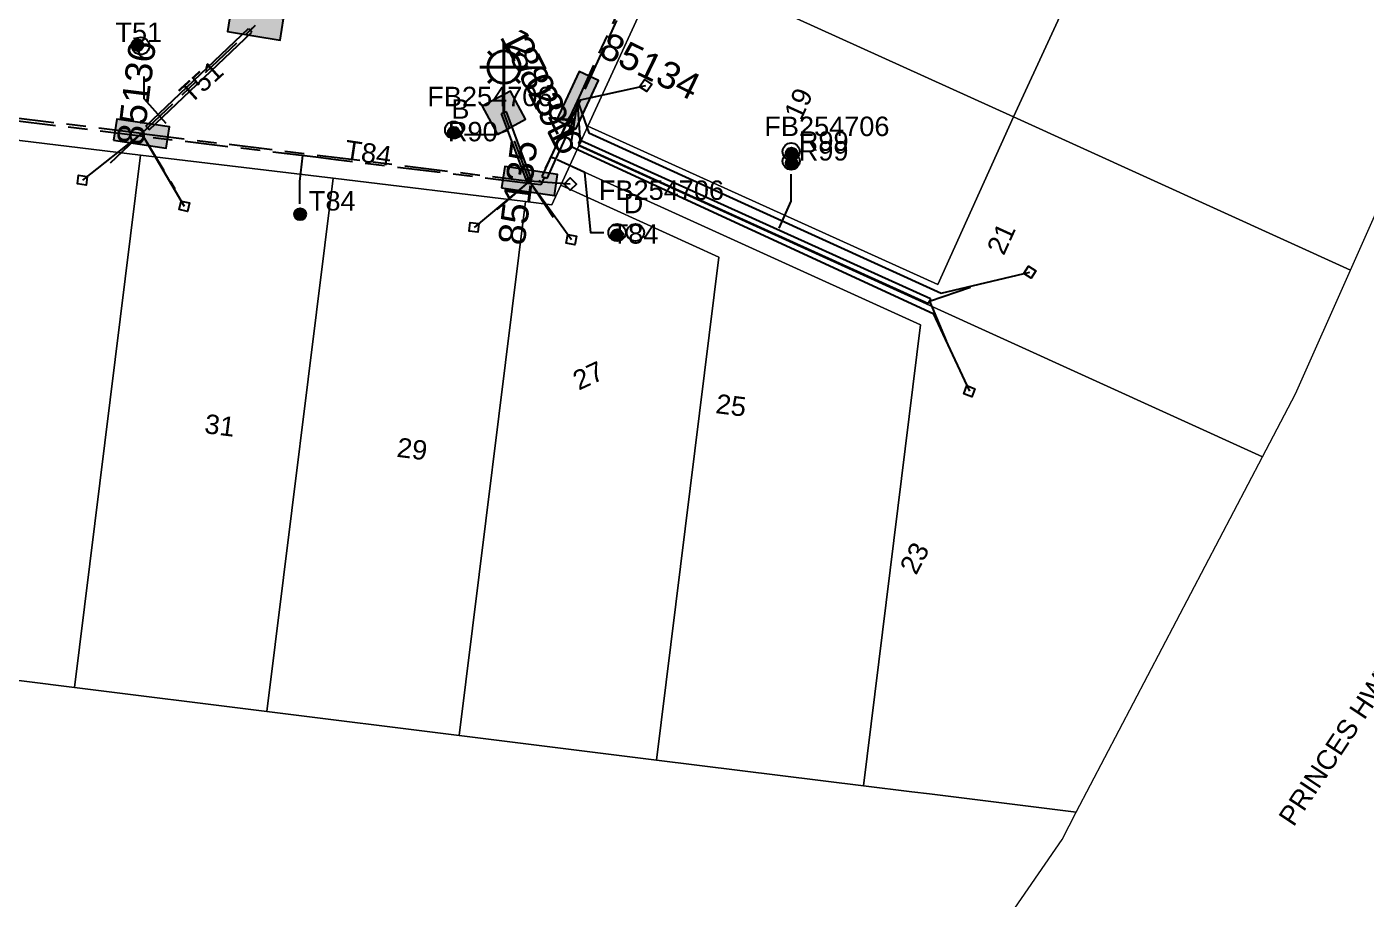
# Model space of a CAD drawing. Header units: metres. Extents: x 302407 to 305113, y 6184433 to 6187336.
# Drawn here: x 302692.8 to 302817, y 6186366 to 6186446.9 of the extents above; entities that cross this region are included whole.
import ezdxf
from ezdxf.enums import TextEntityAlignment as Align

# ---------------------------------------------------------------- set-up
doc = ezdxf.new("R2010")
doc.units = ezdxf.units.M
doc.linetypes.add('Cable Exist UG', pattern=[8.2, 4, -1.2, 1.8, -1.2])
doc.layers.get('0').update_dxf_attribs({"color": 6})
for name, color, linetype, lineweight in [('Cadastre Buildings_SP_EXT', 7, 'Continuous', 5), ('Cadastre Land Parcels_SP_EXT', 7, 'Continuous', 5), ('Cadastre Roads_SP_EXT', 7, 'Continuous', 5)]:
    doc.layers.add(name, color=color, linetype=linetype, lineweight=lineweight)
for name, color, linetype in [('Duct_SP_EXT', 7, 'Continuous'), ('Equip_SP_SL_EXT', 7, 'Continuous'), ('Mains_LV_EXT', 7, 'Continuous'), ('Mains_LV_SL_EXT', 7, 'Continuous'), ('Services_SP_EXT', 7, 'Continuous'), ('SupportsUG_SP_LV_EXT', 7, 'Continuous'), ('SupportsUG_SP_LV_SL_EXT', 7, 'Continuous'), ('Trench_SP_EXT', 7, 'Continuous')]:
    doc.layers.add(name, color=color, linetype=linetype)
doc.styles.add('COLUMN_LABEL', font='arial.ttf')
doc.styles.add('iecARIAL', font='arial.ttf', dxfattribs={"height": 2})
doc.styles.add('POLE_LABEL', font='arial.ttf')
doc.styles.get("Standard").update_dxf_attribs({"font": 'arial.ttf'})

# ---------------------------------------------------------------- blocks, each defined once
blk = doc.blocks.new('COLUMN_EXT')
blk.add_hatch(color=256).paths.add_polyline_path([(-1.49, 1.48), (-1.49, -1.49), (1.48, -1.49), (1.48, 1.48)])
blk.add_lwpolyline([(-1.49, -1.49), (1.48, -1.49), (1.48, 1.48), (-1.49, 1.48)], close=True)
for tag, height, style, flags, p in [('ASSET_NUM', 2.5, 'COLUMN_LABEL', 8, (2, 2)), ('STRUCTURE_PLANT_NUMBER', 0.2, 'POLE_LABEL', 9, (1.81, 0.03)), ('STREET_CODE', 0.2, 'COLUMN_LABEL', 9, (1.81, -0.2))]:
    blk.add_attdef(tag, text='', height=height, dxfattribs=dict(style=style, flags=flags)).set_placement(p, align=Align.MIDDLE_LEFT)
at = {"flags": 9}
for tag, p in [('COLUMN_TYPE', (1.81, -0.4)), ('OWNED_BY', (1.81, -0.6)), ('STATE', (1.81, -0.8)), ('USAGE', (1.81, -1)), ('LEGEND', (1.81, -1.2)), ('STREETNAME', (1.81, -1.6)), ('SUBURB', (1.81, -1.8)), ('LOCATION', (1.81, -1.4)), ('NOTES', (1.81, -2))]:
    blk.add_attdef(tag, text='', height=0.2, dxfattribs=at).set_placement(p, align=Align.MIDDLE_LEFT)
at = {"flags": 1}
blk.add_attdef('Z', (1.81, -2.35), '', height=0.2, dxfattribs=at)
blk = doc.blocks.new('PILLAR_EXT')
blk.add_hatch(color=256).paths.add_polyline_path([(-2.475, 0.99), (-2.475, -0.99), (2.475, -0.99), (2.475, 0.99)])
blk.add_lwpolyline([(-2.475, -0.99), (2.475, -0.99), (2.475, 0.99), (-2.475, 0.99)], close=True)
at = {"style": 'iecARIAL', "flags": 8}
blk.add_attdef('ASSET_NUM', (1.5, 3.5), '', height=2.5, dxfattribs=at)
for tag, p, flags in [('OWNED_BY', (0, -0.2), 9), ('STATE', (0, -0.4), 9), ('SUPPORT_TYPE', (0, -0.6), 9), ('USAGE', (0, -0.8), 9), ('LEGEND', (0, -1), 9), ('LOCATION', (0, -1.2), 9), ('NOTES', (0, -1.4), 9), ('STREETNAME', (0, -1.8), 9), ('SUBURB', (0, -2), 1), ('PARENT', (0, -1.6), 9)]:
    blk.add_attdef(tag, p, '', height=0.2, dxfattribs=dict(flags=flags))
blk = doc.blocks.new('DUCT_EXT')
blk.add_circle((0, 0.8), 0.8)
at = {"flags": 1}
blk.add_attdef('Z', (0, 0), '', height=0.2, dxfattribs=at)
at = {"flags": 9}
for tag, p in [('DUCT_CODE', (0, 0)), ('XSECT_TYPE', (0, -0.2)), ('STATE', (0, -0.6)), ('FB_REFERENCE', (0, -0.4)), ('NOTES', (0, -0.8))]:
    blk.add_attdef(tag, text='', height=0.2, dxfattribs=at).set_placement(p, align=Align.MIDDLE_LEFT)
blk = doc.blocks.new('SL_LANTERN_EXT')
at = {"lineweight": 40}
for p, q in [((0, 1.97), (0, 6.47)), ((-1.46, 5.68), (-1.06, 5.28)), ((1.46, 5.68), (1.06, 5.28)), ((-2.25, 4.22), (2.25, 4.22)), ((-1.46, 2.76), (-1.06, 3.16)), ((0, 0), (0, 2.72)), ((1.46, 2.76), (1.06, 3.16))]:
    blk.add_line(p, q, dxfattribs=at)
blk.add_circle((0, 4.22), 1.5, dxfattribs=at)
at = {"style": 'iecARIAL', "flags": 8}
blk.add_attdef('ASSET_NUM', (1.5, 1.5), '', height=2.5, dxfattribs=at)
for tag, p, height, flags in [('CONSTRUCTED_VOLTAGE', (0.98, -0.65), 0.2, 9), ('CONTROL_TYPE', (0.98, -0.85), 0.2, 9), ('LANTERN_PURPOSE', (0.98, -1.05), 0.2, 9), ('LANTERN_TYPE', (0.98, -1.25), 0.2, 9), ('LNUMBER', (2.18, -3.25), 2.5, 8), ('OPERATING_VOLTAGE', (0.98, -1.65), 0.2, 9), ('ORIENTATION', (0.98, -1.85), 0.2, 9), ('OWNED_BY', (0.98, -2.05), 0.2, 9), ('STATE', (0.98, -2.25), 0.2, 9), ('NO_PHASES', (0.98, -1.45), 0.2, 9), ('USAGE', (0.98, -2.45), 0.2, 9), ('CEXIST', (0.98, -2.65), 0.2, 9), ('CNEW', (0.98, -2.85), 0.2, 9), ('CNUMBER', (0.98, -3.05), 0.2, 9), ('CREMOVE', (0.98, -3.25), 0.2, 9), ('CREPLACE', (0.98, -3.45), 0.2, 9), ('LKINGHEIGHT', (0.98, -3.65), 0.2, 9), ('LBRACKET', (0.98, -3.85), 0.2, 9), ('LBRACKETVOCAB', (0.98, -4.05), 0.2, 9), ('LCATEGORY', (0.98, -4.25), 0.2, 9), ('LCHARGE1', (0.98, -4.45), 0.2, 9), ('LCHARGE1PERCENT', (0.98, -4.65), 0.2, 9), ('LCHARGE2', (0.98, -4.85), 0.2, 9), ('LCHARGE2PERCENT', (0.98, -5.05), 0.2, 9), ('LCHARGE3', (0.98, -5.25), 0.2, 9), ('LCHARGE3PERCENT', (0.98, -5.45), 0.2, 9), ('LEXIST', (0.98, -5.65), 0.2, 9), ('LLAMP', (0.98, -5.85), 0.2, 9), ('LLAMPVOCAB', (0.98, -6.05), 0.2, 9), ('LMAST', (0.98, -6.25), 0.2, 9), ('LMASTVOCAB', (0.98, -6.45), 0.2, 9), ('LNEW', (0.98, -6.65), 0.2, 9), ('LANTNUMBER', (0.98, -6.85), 0.2, 9), ('LOUTREACH', (0.98, -7.25), 0.2, 9), ('LOUTREACHVOCAB', (0.98, -7.45), 0.2, 9), ('LRATECODE', (0.98, -7.65), 0.2, 9), ('LREMOVE', (0.98, -7.85), 0.2, 9), ('LREPLACE', (0.98, -8.05), 0.2, 9), ('LTYPE', (0.98, -8.25), 0.2, 9), ('LTYPEVOCAB', (0.98, -8.45), 0.2, 9), ('LEGEND', (0.98, -8.65), 0.2, 9), ('LOCATION', (0.98, -8.85), 0.2, 9), ('STREETNAME', (0.98, -9.25), 0.2, 9), ('SUBURB', (0.98, -9.45), 0.2, 1), ('NOTES', (0.98, -9.05), 0.2, 9)]:
    blk.add_attdef(tag, p, '', height=height, dxfattribs=dict(flags=flags))
blk = doc.blocks.new('CCP_EXT')
at = {"flags": 9}
for tag, p in [('STATE', (0, -1.8)), ('LEGEND', (0, -1.4)), ('LIFE_SUPPORT', (0, -1.6)), ('NOTES', (0, -2))]:
    blk.add_attdef(tag, text='', height=0.2, dxfattribs=at).set_placement(p, align=Align.MIDDLE_LEFT)
blk.add_wipeout([(0, 0.57), (0.57, 0), (0, -0.57), (-0.57, 0)])
blk.add_lwpolyline([(-0.57, 0), (0, 0.57), (0.57, 0), (0, -0.57), (-0.57, 0)])
at = {"flags": 1}
blk.add_attdef('Z', (0, 0), '', height=0.2, dxfattribs=at)
at = {"flags": 9}
for tag, p in [('CCP_TYPE', (0, 0)), ('CONSTRUCTED_VOLTAGE', (0, -0.2)), ('OPERATING_VOLTAGE', (0, -0.6)), ('ORIENTATION', (0, -0.8)), ('OWNED_BY', (0, -1)), ('NO_PHASES', (0, -0.4)), ('USAGE', (0, -1.2))]:
    blk.add_attdef(tag, text='', height=0.2, dxfattribs=at).set_placement(p, align=Align.MIDDLE_LEFT)
blk = doc.blocks.new('CABLE_LARGE_EXT')
h = blk.add_hatch(color=256)
edge = h.paths.add_edge_path()
edge.add_arc((0, 0.55), 0.55, 0, 360)
blk.add_circle((0, 0.55), 0.55)
at = {"flags": 1}
blk.add_attdef('Z', (0, 0), '', height=0.2, dxfattribs=at)
at = {"flags": 9}
for tag, p in [('COND_CODE', (0, 0)), ('STATE', (0, -0.4)), ('XSECT_SIZE', (0, -0.6)), ('FB_REFERENCE', (0, -0.2)), ('NOTES', (0, -0.8))]:
    blk.add_attdef(tag, text='', height=0.2, dxfattribs=at).set_placement(p, align=Align.MIDDLE_LEFT)

msp = doc.modelspace()

# ---------------------------------------------------------------- linework, layer by layer
at = {"layer": 'Cadastre Land Parcels_SP_EXT', "linetype": 'Continuous'}
for points in [[(302784.34, 6186438.53), (302791.43, 6186453.98), (302759.15, 6186468.78), (302752.01, 6186453.23), (302784.34, 6186438.53)], [(302784.34, 6186438.53), (302752.01, 6186453.23), (302744.87, 6186437.69), (302777.31, 6186423), (302784.34, 6186438.53)], [(302815.57, 6186424.32), (302784.34, 6186438.53), (302777.31, 6186423), (302744.87, 6186437.69), (302744.02, 6186435.84), (302807.42, 6186407), (302810.48, 6186412.85), (302815.57, 6186424.32)], [(302703.4, 6186434.99), (302685.56, 6186437.15), (302681.07, 6186401.03), (302685.34, 6186400.3), (302683.74, 6186387.3), (302697.26, 6186385.61), (302703.4, 6186434.99)], [(302807.42, 6186407), (302744.02, 6186435.84), (302743.19, 6186434.02), (302775.7, 6186419.25), (302770.42, 6186376.5), (302774.92, 6186375.94), (302776.54, 6186375.74), (302790.16, 6186374.04), (302807.42, 6186407)], [(302715.09, 6186383.39), (302721.24, 6186432.84), (302703.4, 6186434.99), (302697.26, 6186385.61), (302715.09, 6186383.39)], [(302770.42, 6186376.5), (302775.7, 6186419.25), (302743.19, 6186434.02), (302742.35, 6186432.2), (302757.02, 6186425.53), (302751.23, 6186378.89), (302770.42, 6186376.5)], [(302732.92, 6186381.17), (302739.08, 6186430.68), (302721.24, 6186432.84), (302715.09, 6186383.39), (302732.92, 6186381.17)], [(302751.23, 6186378.89), (302757.02, 6186425.53), (302742.35, 6186432.2), (302741.52, 6186430.39), (302739.08, 6186430.68), (302732.92, 6186381.17), (302751.23, 6186378.89)]]:
    msp.add_lwpolyline(points, close=True, dxfattribs=at)
msp.add_lwpolyline([(302767.19, 6186340.07), (302788.85, 6186371.52), (302790.16, 6186374.04), (302776.54, 6186375.74), (302774.92, 6186375.94), (302770.42, 6186376.5), (302751.23, 6186378.89), (302732.92, 6186381.17), (302715.09, 6186383.39), (302697.26, 6186385.61), (302683.74, 6186387.3), (302598.63, 6186397.93), (302601.44, 6186423.4), (302601.44, 6186423.4), (302562.91, 6186429.12), (302560.05, 6186402.14), (302554.86, 6186353.1)], dxfattribs=at)
at = {"layer": 'Duct_SP_EXT'}
for p, q in [((302703.87, 6186437.69), (302713.39, 6186446.74)), ((302704.2, 6186437.34), (302713.72, 6186446.39)), ((302713.39, 6186446.74), (302713.55, 6186446.57)), ((302713.72, 6186446.39), (302713.55, 6186446.57)), ((302736.87, 6186438.84), (302737.09, 6186438.93)), ((302739.23, 6186432.49), (302736.87, 6186438.84)), ((302737.32, 6186439.01), (302737.09, 6186438.93)), ((302739.68, 6186432.66), (302737.32, 6186439.01)), ((302743.13, 6186438.5), (302741.45, 6186434.83)), ((302743.57, 6186438.3), (302741.88, 6186434.63)), ((302743.13, 6186438.5), (302743.35, 6186438.4)), ((302743.57, 6186438.3), (302743.35, 6186438.4)), ((302703.87, 6186437.69), (302704.03, 6186437.52)), ((302704.2, 6186437.34), (302704.03, 6186437.52)), ((302744.06, 6186435.92), (302744.16, 6186436.14)), ((302744.26, 6186436.36), (302744.16, 6186436.14)), ((302741.45, 6186434.83), (302740.61, 6186433.01)), ((302741.88, 6186434.63), (302741.05, 6186432.81)), ((302741.45, 6186434.83), (302741.45, 6186434.83)), ((302741.45, 6186434.83), (302741.66, 6186434.73)), ((302741.45, 6186434.83), (302741.66, 6186434.73)), ((302741.88, 6186434.63), (302741.66, 6186434.73)), ((302741.88, 6186434.63), (302741.66, 6186434.73)), ((302741.88, 6186434.63), (302741.88, 6186434.63)), ((302739.23, 6186432.49), (302739.46, 6186432.58)), ((302739.68, 6186432.66), (302739.46, 6186432.58)), ((302740.61, 6186433.01), (302740.83, 6186432.91)), ((302741.05, 6186432.81), (302740.83, 6186432.91)), ((302776.45, 6186421.24), (302776.55, 6186421.46)), ((302776.65, 6186421.68), (302776.55, 6186421.46))]:
    msp.add_line(p, q, dxfattribs=at)
for points in [[(302703.69, 6186442.29), (302703.69, 6186440.25), (302705.73, 6186437.94)], [(302733.42, 6186436.9), (302736.3, 6186436.9), (302737.34, 6186437.28)], [(302718.15, 6186430.48), (302718.15, 6186432.54), (302718.44, 6186434.94)], [(302746.34, 6186427.78), (302745.14, 6186427.78), (302744.59, 6186433.39), (302742.02, 6186434.56)], [(302763.69, 6186433.21), (302763.69, 6186430.71), (302762.58, 6186428.21)]]:
    msp.add_lwpolyline(points, dxfattribs=at)
at = {"layer": 'Mains_LV_EXT', "linetype": 'Cable Exist UG'}
for points in [[(302703.48, 6186436.99), (302714.05, 6186447.04)], [(302703.48, 6186436.99), (302667.83, 6186441.41)], [(302703.48, 6186436.99), (302739.46, 6186432.58)]]:
    msp.add_lwpolyline(points, dxfattribs=at)
at = {"layer": 'Mains_LV_SL_EXT', "linetype": 'Cable Exist UG'}
msp.add_lwpolyline([(302739.46, 6186432.58), (302737.09, 6186438.93)], dxfattribs=at)
at = {"layer": 'Trench_SP_EXT', "linetype": 'Cable Exist UG'}
for points in [[(302713.55, 6186446.57), (302714.05, 6186447.04)], [(302703.63, 6186436.71), (302685.78, 6186438.93), (302684.31, 6186439.13), (302684.31, 6186439.13), (302667.82, 6186441.22)], [(302743.91, 6186440.07), (302748.7, 6186441.11)], [(302743.35, 6186438.4), (302744.25, 6186440.14)], [(302744.2, 6186436.22), (302743.91, 6186440.07)], [(302703.48, 6186436.99), (302704.03, 6186437.52)], [(302703.48, 6186436.99), (302700.28, 6186433.96)], [(302703.48, 6186436.99), (302706.56, 6186431.86)], [(302739.32, 6186432.37), (302721.51, 6186434.55), (302719.64, 6186434.8), (302719.64, 6186434.8), (302703.63, 6186436.71)], [(302739.46, 6186432.58), (302735.99, 6186429.57)], [(302740.83, 6186432.91), (302740.52, 6186432.22), (302739.32, 6186432.37)], [(302739.46, 6186432.58), (302741.91, 6186428.83)], [(302776.55, 6186421.46), (302781.22, 6186423.04)], [(302776.55, 6186421.46), (302778.3, 6186417.28)]]:
    msp.add_lwpolyline(points, dxfattribs=at)

# ---------------------------------------------------------------- block references
at = {"layer": 'Duct_SP_EXT'}
for name, p in [('CABLE_LARGE_EXT', (302703.1, 6186444.64)), ('DUCT_EXT', (302703.41, 6186444.32)), ('DUCT_EXT', (302732.43, 6186436.52)), ('CABLE_LARGE_EXT', (302732.43, 6186436.52)), ('DUCT_EXT', (302763.72, 6186434.52)), ('DUCT_EXT', (302763.72, 6186433.63)), ('CABLE_LARGE_EXT', (302763.76, 6186434.59)), ('CABLE_LARGE_EXT', (302763.76, 6186433.71)), ('CABLE_LARGE_EXT', (302718.19, 6186428.96)), ('DUCT_EXT', (302747.58, 6186427.01)), ('DUCT_EXT', (302749.28, 6186427.01)), ('CABLE_LARGE_EXT', (302747.58, 6186427.01))]:
    msp.add_blockref(name, p, dxfattribs=at)
at = {"layer": 'Equip_SP_SL_EXT'}
ref = msp.add_blockref('SL_LANTERN_EXT', (302737.09, 6186438.93), dxfattribs=at)
ref.add_attrib('ASSET_NUM', '188291', dxfattribs={"layer": '0', "height": 2.5, "rotation": 296.5625, "style": 'iecARIAL'}).set_placement((302738.59, 6186440.43), align=Align.BOTTOM_CENTER)
at = {"layer": 'SupportsUG_SP_LV_EXT'}
ref = msp.add_blockref('PILLAR_EXT', (302714.05, 6186447.04), dxfattribs=dict(at, rotation=170.6995372370448))
ref.add_attrib('ASSET_NUM', '85136A', dxfattribs={"layer": '0', "height": 2.5, "rotation": 83.3119, "style": 'iecARIAL'}).set_placement((302715.55, 6186450.54), align=Align.MIDDLE_LEFT)
ref = msp.add_blockref('PILLAR_EXT', (302743.91, 6186440.07), dxfattribs=dict(at, rotation=65.11719916169963))
ref.add_attrib('ASSET_NUM', '85134', dxfattribs={"layer": '0', "height": 2.5, "rotation": 334.1193, "style": 'iecARIAL'}).set_placement((302745.41, 6186443.57), align=Align.BOTTOM_LEFT)
ref = msp.add_blockref('PILLAR_EXT', (302703.48, 6186436.99), dxfattribs=dict(at, rotation=351.4968791343696))
ref.add_attrib('ASSET_NUM', '85136', dxfattribs={"layer": '0', "height": 2.5, "rotation": 82.9499, "style": 'iecARIAL'}).set_placement((302704.98, 6186440.49), align=Align.BOTTOM_CENTER)
ref = msp.add_blockref('PILLAR_EXT', (302739.46, 6186432.58), dxfattribs=dict(at, rotation=351.4968791343696))
ref.add_attrib('ASSET_NUM', '85135', dxfattribs={"layer": '0', "height": 2.5, "rotation": 82.7769, "style": 'iecARIAL'}).set_placement((302740.96, 6186436.08), align=Align.BOTTOM_RIGHT)
at = {"layer": 'SupportsUG_SP_LV_SL_EXT'}
ref = msp.add_blockref('COLUMN_EXT', (302737.09, 6186438.93), dxfattribs=dict(at, rotation=28.2743759588501))
ref.add_attrib('ASSET_NUM', '270346', dxfattribs={"layer": '0', "height": 2.5, "rotation": 296.5625, "style": 'COLUMN_LABEL'}).set_placement((302739.09, 6186439.68), align=Align.BOTTOM_CENTER)

# ---------------------------------------------------------------- texts
at = {"layer": 'Cadastre Land Parcels_SP_EXT'}
for s, rotation, p in [('19', 65.53, (302764.63, 6186438.11)), ('21', 65.53, (302783.43, 6186425.6)), ('27', 24.92, (302744.02, 6186413.14)), ('25', 352.8805, (302756.65, 6186411.07)), ('31', 352.91, (302709.25, 6186409.21)), ('29', 352.91, (302727.08, 6186407.02)), ('23', 62.41, (302775.3, 6186395.96))]:
    msp.add_text(s, height=1.8, rotation=rotation, dxfattribs=at).set_placement(p)
at = {"layer": 'Cadastre Roads_SP_EXT'}
msp.add_text('PRINCES HWY', height=1.8, rotation=56.5237, dxfattribs=at).set_placement((302810.31, 6186372.62))
at = {"layer": 'Duct_SP_EXT'}
for s, p in [('T51', (302701.06, 6186445.48)), ('FB254706', (302729.98, 6186439.53)), ('B', (302732.21, 6186438.37)), ('FB254706', (302761.23, 6186436.76)), ('R90', (302731.89, 6186436.27)), ('R99', (302764.43, 6186435.39)), ('R99', (302764.42, 6186434.49)), ('FB254706', (302745.89, 6186430.84)), ('T84', (302719, 6186429.85)), ('D', (302748.19, 6186429.6)), ('T84', (302747.07, 6186426.78))]:
    msp.add_text(s, height=1.8, dxfattribs=at).set_placement(p)
at = {"layer": 'Mains_LV_EXT'}
for s, rotation, p in [('T51', 42.2305, (302708.03, 6186439.66)), ('T84', 351.4969, (302722.23, 6186434.63))]:
    msp.add_text(s, height=1.8, rotation=rotation, dxfattribs=at).set_placement(p)

# ---------------------------------------------------------------- next in the draw order: block references
at = {"layer": 'Services_SP_EXT'}
for p, rotation in [((302750.23, 6186441.44), 11.18650083411673), ((302698, 6186432.67), 217.3994263193609), ((302707.45, 6186430.25), 302.5694935539482), ((302734.32, 6186428.28), 218.4232383558991), ((302743.34, 6186427.15), 304.2060519951058), ((302785.84, 6186424.13), 12.08786328797814), ((302780.24, 6186413.09), 293.4065069402592)]:
    msp.add_blockref('CCP_EXT', p, dxfattribs=dict(at, rotation=rotation))
msp.add_blockref('CCP_EXT', (302743.23, 6186432.31), dxfattribs=at)

# ---------------------------------------------------------------- next in the draw order: linework, layer by layer
at = {"layer": 'Cadastre Buildings_SP_EXT', "linetype": 'Continuous'}
msp.add_lwpolyline([(302831.79, 6186460.41), (302800.73, 6186474.54), (302793.07, 6186457.73), (302760.82, 6186472.42), (302759.98, 6186470.6), (302759.15, 6186468.78), (302791.43, 6186453.98), (302784.34, 6186438.53), (302815.58, 6186424.32), (302823.33, 6186441.78), (302828.7, 6186453.87), (302831.79, 6186460.41)], close=True, dxfattribs=at)
at = {"layer": 'Cadastre Roads_SP_EXT', "linetype": 'Continuous'}
msp.add_lwpolyline([(302685.56, 6186437.15), (302703.4, 6186434.99), (302721.24, 6186432.84), (302739.08, 6186430.68), (302741.52, 6186430.39), (302742.35, 6186432.2), (302743.19, 6186434.02), (302744.02, 6186435.84), (302744.87, 6186437.69), (302752.01, 6186453.23)], dxfattribs=at)
at = {"layer": 'Duct_SP_EXT'}
for p, q in [((302744.06, 6186435.92), (302776.45, 6186421.24)), ((302744.26, 6186436.36), (302776.65, 6186421.68))]:
    msp.add_line(p, q, dxfattribs=at)
at = {"layer": 'Mains_LV_EXT', "linetype": 'Cable Exist UG'}
for points in [[(302758.99, 6186473.2), (302743.91, 6186440.07)], [(302743.91, 6186440.07), (302740.35, 6186432.52), (302739.46, 6186432.58)]]:
    msp.add_lwpolyline(points, dxfattribs=at)
at = {"layer": 'Services_SP_EXT'}
for points in [[(302743.91, 6186440.07), (302750.23, 6186441.44)], [(302743.91, 6186440.07), (302743.25, 6186435.82), (302776.9, 6186420.31), (302780.24, 6186413.09)], [(302743.91, 6186440.07), (302744.96, 6186437.07), (302777.64, 6186422.19), (302785.84, 6186424.13)], [(302703.48, 6186436.99), (302698, 6186432.67)], [(302703.48, 6186436.99), (302707.45, 6186430.25)], [(302739.46, 6186432.58), (302734.32, 6186428.28)], [(302739.46, 6186432.58), (302743.34, 6186427.15)], [(302743.23, 6186432.31), (302739.46, 6186432.58)]]:
    msp.add_lwpolyline(points, dxfattribs=at)
at = {"layer": 'Trench_SP_EXT', "linetype": 'Cable Exist UG'}
msp.add_lwpolyline([(302757.6, 6186469.46), (302757.19, 6186468.56), (302757.19, 6186468.56), (302750.48, 6186453.91), (302749.7, 6186452.19), (302749.7, 6186452.19), (302744.13, 6186440.09)], dxfattribs=at)

doc.saveas('drawing.dxf')
